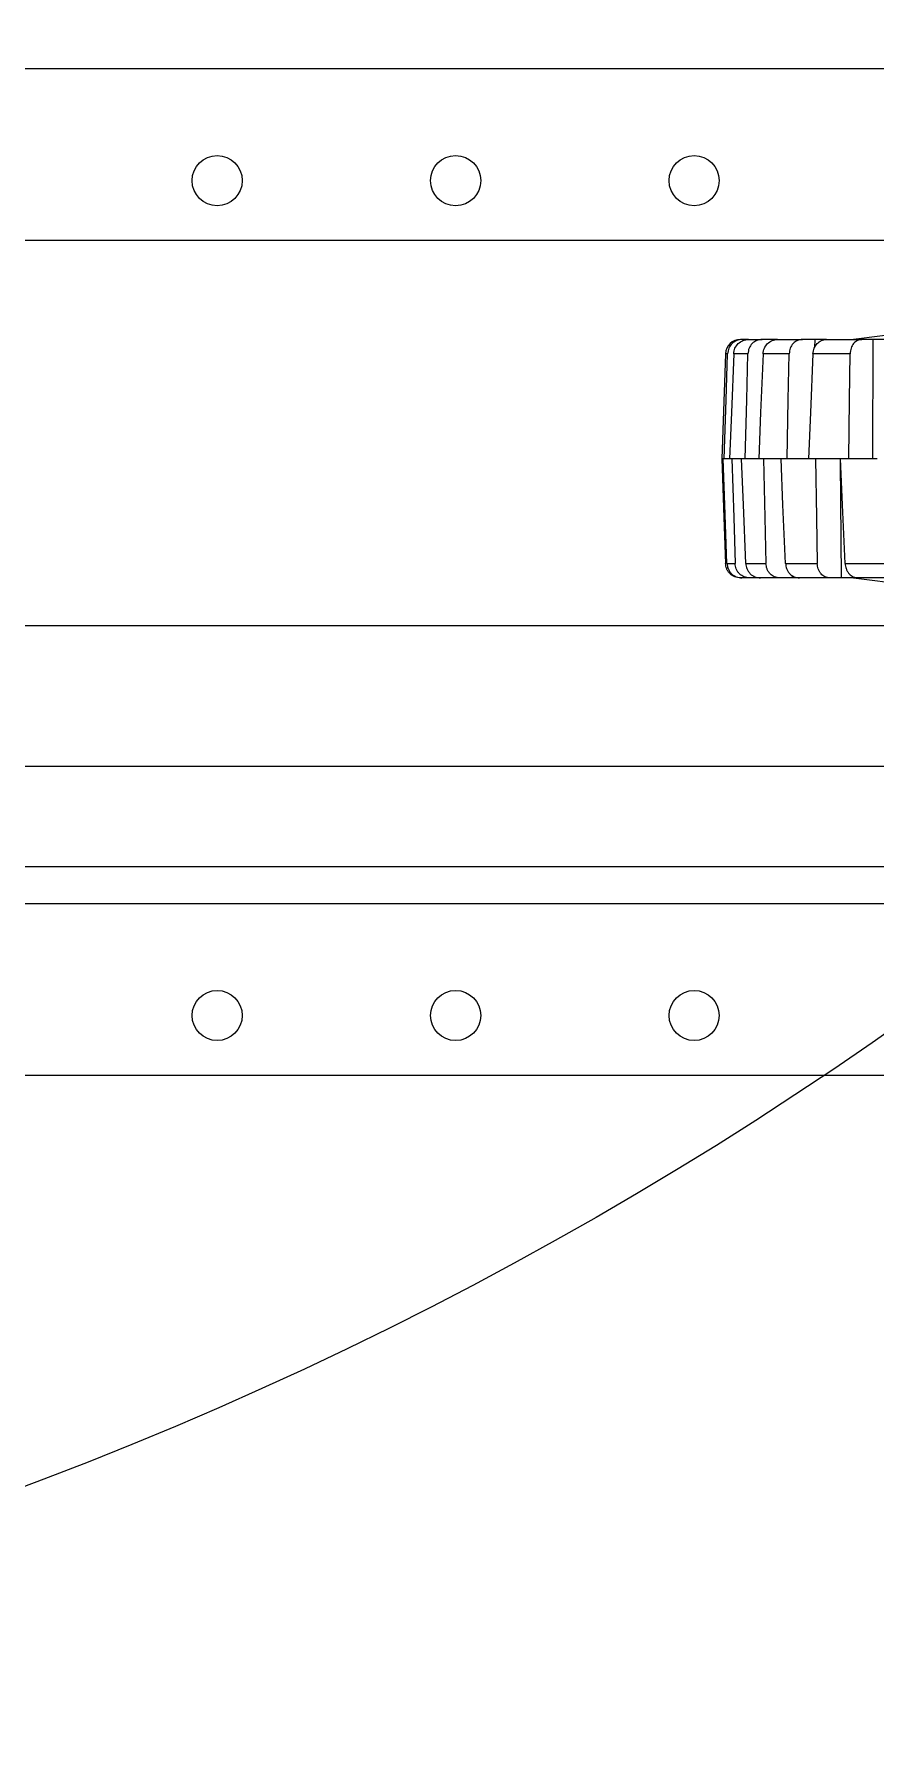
# Model space of a CAD drawing. Header units: inches. Extents: x 0 to 11, y 0 to 8.4.
# Drawn here: x 4.614 to 4.908, y 4.367 to 4.96 of the extents above; entities that cross this region are included whole.
import ezdxf

# ---------------------------------------------------------------- set-up
doc = ezdxf.new("R2010")
doc.units = ezdxf.units.IN
doc.header["$MEASUREMENT"] = 0
doc.layers.add('OBJ', color=50, linetype='Continuous')

msp = doc.modelspace()

# ---------------------------------------------------------------- linework, layer by layer
at = {"color": 7, "linetype": 'Continuous', "lineweight": 25}
for p, q in [((4.30285, 4.94764), (5.30535, 4.94764)), ((4.31326, 4.88764), (5.30535, 4.88764)), ((4.86353, 4.853), (4.86138, 4.853)), ((4.86353, 4.853), (4.86826, 4.853)), ((4.8729, 4.853), (4.86826, 4.853)), ((4.87364, 4.853), (4.8729, 4.853)), ((4.87364, 4.853), (4.88232, 4.853)), ((4.88665, 4.853), (4.88232, 4.853)), ((4.88665, 4.853), (4.88662, 4.85017)), ((4.89075, 4.853), (4.88665, 4.853)), ((4.89075, 4.853), (4.90312, 4.853)), ((4.91864, 4.85528), (4.90017, 4.853)), ((4.90701, 4.853), (4.90312, 4.853)), ((4.90701, 4.853), (4.90678, 4.81133)), ((4.91435, 4.853), (4.90701, 4.853)), ((4.85547, 4.84797), (4.85419, 4.81133)), ((4.85621, 4.84797), (4.85547, 4.84797)), ((4.8633, 4.84797), (4.85833, 4.84797)), ((4.87772, 4.84797), (4.8686, 4.84797)), ((4.89901, 4.84797), (4.88603, 4.84797)), ((4.85465, 4.81133), (4.85419, 4.81133)), ((4.85501, 4.81133), (4.85465, 4.81133)), ((4.85692, 4.81133), (4.85501, 4.81133)), ((4.85773, 4.81133), (4.85692, 4.81133)), ((4.86107, 4.81133), (4.85773, 4.81133)), ((4.86232, 4.81133), (4.86107, 4.81133)), ((4.86707, 4.81133), (4.86232, 4.81133)), ((4.86875, 4.81133), (4.86707, 4.81133)), ((4.87487, 4.81133), (4.86875, 4.81133)), ((4.87697, 4.81133), (4.87487, 4.81133)), ((4.88442, 4.81133), (4.87697, 4.81133)), ((4.88692, 4.81133), (4.88442, 4.81133)), ((4.89564, 4.81133), (4.88692, 4.81133)), ((4.89853, 4.81133), (4.89564, 4.81133)), ((4.89604, 4.76967), (4.89569, 4.81034)), ((4.90845, 4.81133), (4.89853, 4.81133)), ((4.85599, 4.77469), (4.85882, 4.77469)), ((4.86255, 4.77469), (4.86962, 4.77469)), ((4.87645, 4.77469), (4.88754, 4.77469)), ((4.89727, 4.77469), (4.91204, 4.77469)), ((4.86121, 4.76967), (4.86069, 4.76967)), ((4.86391, 4.76967), (4.86121, 4.76967)), ((4.86768, 4.76967), (4.86391, 4.76967)), ((4.87442, 4.76967), (4.86768, 4.76967)), ((4.87892, 4.76967), (4.87442, 4.76967)), ((4.87892, 4.76967), (4.87891, 4.77047)), ((4.88134, 4.76967), (4.87892, 4.76967)), ((4.89191, 4.76967), (4.88134, 4.76967)), ((4.89604, 4.76967), (4.89191, 4.76967)), ((4.90178, 4.76967), (4.89604, 4.76967)), ((4.90017, 4.76966), (4.91871, 4.76737)), ((4.91586, 4.76967), (4.90178, 4.76967)), ((4.49357, 4.7531), (5.10275, 4.7531)), ((4.49357, 4.70389), (5.10275, 4.70389)), ((2.96701, 4.66889), (5.30535, 4.66889)), ((2.96701, 4.65598), (5.30535, 4.65598)), ((2.96701, 4.59598), (5.30535, 4.59598))]:
    msp.add_line(p, q, dxfattribs=at)
at = {"color": 7, "linetype": 'Continuous', "lineweight": 25, "flags": 128}
for points in [[(4.85501, 4.81133), (4.85568, 4.83185), (4.85621, 4.84797)], [(4.85833, 4.84797), (4.85754, 4.82745), (4.85692, 4.81133)], [(4.86232, 4.81133), (4.86287, 4.83185), (4.8633, 4.84797)], [(4.8686, 4.84797), (4.86774, 4.82745), (4.86707, 4.81133)], [(4.87697, 4.81133), (4.87739, 4.83185), (4.87772, 4.84797)], [(4.88603, 4.84797), (4.88513, 4.82745), (4.88442, 4.81133)], [(4.89853, 4.81133), (4.8988, 4.83185), (4.89901, 4.84797)], [(4.8542, 4.81133), (4.85492, 4.79081), (4.85549, 4.77469)], [(4.85599, 4.77469), (4.85524, 4.79521), (4.85465, 4.81133)], [(4.85773, 4.81133), (4.85834, 4.79081), (4.85882, 4.77469)], [(4.86255, 4.77469), (4.86172, 4.79521), (4.86107, 4.81133)], [(4.86875, 4.81133), (4.86923, 4.79081), (4.86962, 4.77469)], [(4.87645, 4.77469), (4.87556, 4.79521), (4.87487, 4.81133)], [(4.88692, 4.81133), (4.88727, 4.79081), (4.88754, 4.77469)], [(4.89727, 4.77469), (4.89636, 4.79521), (4.89564, 4.81133)]]:
    msp.add_lwpolyline(points, dxfattribs=at)
at = {"color": 7, "linetype": 'Continuous', "lineweight": 25}
for centre in [(4.67785, 4.90848), (4.76118, 4.90848), (4.84451, 4.90848), (4.67785, 4.61681), (4.76118, 4.61681), (4.84451, 4.61681)]:
    msp.add_circle(centre, 0.00875, dxfattribs=at)
msp.add_arc((4.86068, 4.84779), 0.00521, 90, 178, dxfattribs=at)
for points, knots in [([(4.86138, 4.853), (4.86071, 4.85292), (4.85939, 4.85277), (4.8577, 4.85162), (4.8565, 4.84997), (4.85631, 4.84864), (4.85621, 4.84797)], [0, 0, 0, 0, 0.249914, 0.499692, 0.749397, 1, 1, 1, 1]), ([(4.85833, 4.84797), (4.85843, 4.84864), (4.85863, 4.84996), (4.85984, 4.85162), (4.86153, 4.85277), (4.86286, 4.85292), (4.86353, 4.853)], [0, 0, 0, 0, 0.249912, 0.49969, 0.749396, 1, 1, 1, 1]), ([(4.86826, 4.853), (4.86762, 4.85292), (4.86635, 4.85277), (4.86473, 4.85162), (4.86357, 4.84997), (4.86339, 4.84864), (4.8633, 4.84797)], [0, 0, 0, 0, 0.249914, 0.499692, 0.749397, 1, 1, 1, 1]), ([(4.8686, 4.84797), (4.8687, 4.84864), (4.8689, 4.84996), (4.87007, 4.85162), (4.87171, 4.85277), (4.87299, 4.85292), (4.87364, 4.853)], [0, 0, 0, 0, 0.249912, 0.49969, 0.749396, 1, 1, 1, 1]), ([(4.88232, 4.853), (4.88173, 4.85292), (4.88053, 4.85277), (4.87903, 4.85162), (4.87796, 4.84997), (4.8778, 4.84864), (4.87772, 4.84797)], [0, 0, 0, 0, 0.249914, 0.499692, 0.749397, 1, 1, 1, 1]), ([(4.88603, 4.84797), (4.88612, 4.84864), (4.88631, 4.84996), (4.88742, 4.85162), (4.88895, 4.85277), (4.89015, 4.85292), (4.89075, 4.853)], [0, 0, 0, 0, 0.249912, 0.49969, 0.749396, 1, 1, 1, 1]), ([(4.90312, 4.853), (4.90258, 4.85292), (4.90151, 4.85277), (4.90017, 4.85162), (4.89922, 4.84997), (4.89908, 4.84864), (4.89901, 4.84797)], [0, 0, 0, 0, 0.249914, 0.499692, 0.749397, 1, 1, 1, 1]), ([(4.86069, 4.76967), (4.86003, 4.76974), (4.85869, 4.76989), (4.85724, 4.77087), (4.85636, 4.77193), (4.8557, 4.7731), (4.85557, 4.77407), (4.85549, 4.77469)], [0, 0, 0, 0, 0.249855, 0.499541, 0.636672, 0.765952, 1, 1, 1, 1]), ([(4.85599, 4.77469), (4.85607, 4.77409), (4.8562, 4.77314), (4.85684, 4.77196), (4.85773, 4.77088), (4.85921, 4.76989), (4.86054, 4.76974), (4.86121, 4.76967)], [0, 0, 0, 0, 0.2258045, 0.3573119, 0.5009271, 0.7504854, 1, 1, 1, 1]), ([(4.86391, 4.76967), (4.86325, 4.76974), (4.86195, 4.76989), (4.86052, 4.77087), (4.85967, 4.77193), (4.85903, 4.7731), (4.8589, 4.77407), (4.85882, 4.77469)], [0, 0, 0, 0, 0.249855, 0.499541, 0.636672, 0.765952, 1, 1, 1, 1]), ([(4.86255, 4.77469), (4.86263, 4.77409), (4.86276, 4.77314), (4.8634, 4.77196), (4.86427, 4.77088), (4.86572, 4.76989), (4.86703, 4.76974), (4.86768, 4.76967)], [0, 0, 0, 0, 0.225804, 0.357312, 0.500927, 0.750485, 1, 1, 1, 1]), ([(4.87442, 4.76967), (4.8738, 4.76974), (4.87256, 4.76989), (4.87121, 4.77087), (4.8704, 4.77193), (4.86981, 4.7731), (4.86969, 4.77407), (4.86962, 4.77469)], [0, 0, 0, 0, 0.2498545, 0.4995412, 0.6366719, 0.7659515, 1, 1, 1, 1]), ([(4.87645, 4.77469), (4.87653, 4.77409), (4.87666, 4.77314), (4.87726, 4.77196), (4.8781, 4.77088), (4.87948, 4.76989), (4.88072, 4.76974), (4.88134, 4.76967)], [0, 0, 0, 0, 0.225804, 0.357312, 0.500927, 0.750485, 1, 1, 1, 1]), ([(4.89191, 4.76967), (4.89135, 4.76974), (4.89021, 4.76989), (4.88898, 4.77087), (4.88825, 4.77193), (4.8877, 4.7731), (4.8876, 4.77407), (4.88754, 4.77469)], [0, 0, 0, 0, 0.249855, 0.499541, 0.636672, 0.765952, 1, 1, 1, 1]), ([(4.89727, 4.77469), (4.89734, 4.77409), (4.89747, 4.77314), (4.89803, 4.77196), (4.8988, 4.77088), (4.90007, 4.76989), (4.90121, 4.76974), (4.90178, 4.76967)], [0, 0, 0, 0, 0.2258045, 0.3573119, 0.5009271, 0.7504854, 1, 1, 1, 1])]:
    msp.add_open_spline(points, degree=3, knots=knots, dxfattribs=at)
at = {"layer": 'OBJ'}
msp.add_circle((4.13618, 5.72098), 1.35417, dxfattribs=at)

doc.saveas('drawing.dxf')
